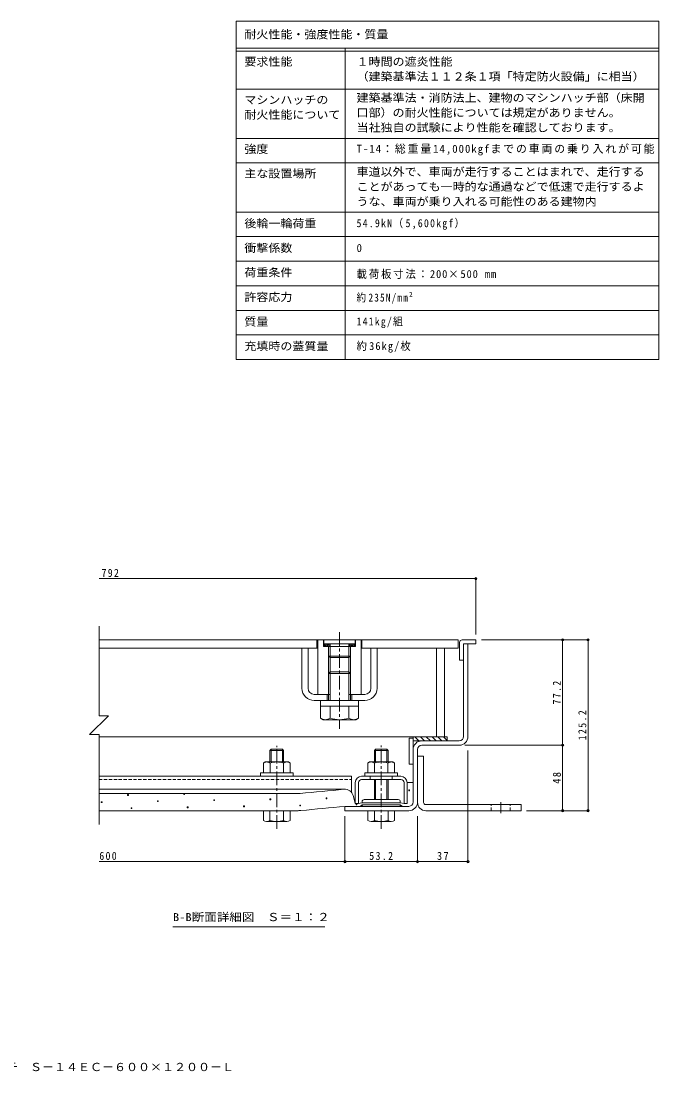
# Model space of a CAD drawing. Units: millimetres on the paper, enlarged 10 times, with parts at other scales. Extents: x -2423 to 2730, y -1962 to 1888.
# Drawn here: x 391 to 2730, y -1962 to 1888 of the extents above; entities that cross this region are included whole.
import ezdxf
from ezdxf.enums import TextEntityAlignment as Align

# ---------------------------------------------------------------- set-up
doc = ezdxf.new("R2010")
doc.units = ezdxf.units.MM
doc.header["$LTSCALE"] = 10
doc.header["$PDMODE"] = 32
doc.header["$PDSIZE"] = 8
doc.linetypes.add('CHAIN1', pattern=[8, 5, -1, 1, -1])
doc.linetypes.add('DASHED1', pattern=[1.8, 1.2, -0.6])
for name, color, linetype, lineweight in [('D-1', 3, 'Continuous', 9), ('D-3', 5, 'Continuous', 5), ('D-4', 4, 'Continuous', 9), ('D-5', 5, 'Continuous', 9), ('D-6', 6, 'Continuous', 9), ('D-7', 134, 'Continuous', 5), ('D-B', 2, 'Continuous', 9), ('D-F', 7, 'Continuous', 9), ('F-5_F-5ﾚｲﾔ', 7, 'Continuous', 9), ('F-F_F-Fﾚｲﾔ', 2, 'Continuous', 9)]:
    doc.layers.add(name, color=color, linetype=linetype, lineweight=lineweight)
doc.styles.add('ＭＳ ゴシック', font='')
doc.styles.get('ＭＳ ゴシック').set_extended_font_data('MS Gothic')

msp = doc.modelspace()

# ---------------------------------------------------------------- linework, layer by layer
at = {"layer": 'D-1'}
for p, q in [((1844.66, -804.92), (1867.16, -804.92)), ((1844.66, -974.92), (1844.66, -804.92)), ((1867.16, -975.03), (1867.16, -804.92)), ((1874.66, -982.42), (2224.66, -982.42)), ((2224.66, -982.42), (2224.66, -1004.92)), ((1874.66, -1004.92), (2224.66, -1004.92))]:
    msp.add_line(p, q, dxfattribs=at)
at = {"layer": 'D-1', "linetype": 'DASHED1'}
for p, q in [((2114.66, -1004.92), (2114.66, -982.42)), ((2184.66, -1004.92), (2184.66, -982.42))]:
    msp.add_line(p, q, dxfattribs=at)
at = {"layer": 'D-1', "linetype": 'CHAIN1'}
msp.add_line((2149.66, -1013.66), (2149.66, -974.21), dxfattribs=at)
at = {"layer": 'D-1'}
for radius, start in [(30, 180), (7.5, 180.83382)]:
    msp.add_arc((1874.66, -974.92), radius, start, 270, dxfattribs=at)
at = {"layer": 'D-3', "color": 4, "lineweight": 9}
for p, q in [((2008.66, -378.92), (2058.66, -378.92)), ((1998.66, -388.92), (1998.66, -453.92)), ((2013.66, -393.92), (2013.66, -453.92)), ((1998.66, -453.92), (2013.66, -453.92))]:
    msp.add_line(p, q, dxfattribs=at)
at = {"layer": 'D-3', "color": 2, "lineweight": 9}
for p, q in [((2013.66, -393.92), (2029.66, -393.92)), ((2013.66, -732.92), (2013.66, -393.92)), ((2029.66, -732.92), (2029.66, -393.92)), ((1997.66, -748.92), (1860.66, -748.92)), ((1860.66, -764.92), (1997.66, -764.92)), ((1828.66, -972.92), (1828.66, -780.92)), ((1844.66, -780.92), (1844.66, -972.92)), ((1578.66, -1004.92), (1578.66, -988.92)), ((1812.66, -988.92), (1578.66, -988.92)), ((1578.66, -1004.92), (1812.66, -1004.92))]:
    msp.add_line(p, q, dxfattribs=at)
at = {"layer": 'D-3', "linetype": 'CHAIN1'}
for p, q in [((1328.66, -1071.86), (1328.66, -767.75)), ((1711.66, -1071.86), (1711.66, -766.2))]:
    msp.add_line(p, q, dxfattribs=at)
at = {"layer": 'D-3', "color": 6, "lineweight": 9}
for p, q in [((1813.66, -738.92), (1828.66, -738.92)), ((1813.66, -738.92), (1813.66, -833.92)), ((1828.66, -738.92), (1828.66, -833.92)), ((1813.66, -833.92), (1828.66, -833.92))]:
    msp.add_line(p, q, dxfattribs=at)
at = {"layer": 'D-3'}
for p, q in [((1307.72, -779.92), (1303.66, -783.98)), ((1303.66, -783.98), (1303.66, -807.42)), ((1303.66, -783.98), (1353.66, -783.98)), ((1303.66, -783.98), (1303.66, -826.42)), ((1307.72, -779.92), (1349.6, -779.92)), ((1307.72, -826.42), (1307.72, -779.92)), ((1349.6, -779.92), (1353.66, -783.98)), ((1349.6, -826.42), (1349.6, -779.92)), ((1353.66, -826.42), (1353.66, -783.98)), ((1690.72, -779.92), (1686.66, -783.98)), ((1736.66, -783.98), (1686.66, -783.98)), ((1686.66, -826.42), (1686.66, -783.98)), ((1732.6, -779.92), (1690.72, -779.92)), ((1690.72, -826.42), (1690.72, -779.92)), ((1732.6, -779.92), (1736.66, -783.98)), ((1732.6, -826.42), (1732.6, -779.92)), ((1736.66, -783.98), (1736.66, -826.42)), ((1686.66, -963.92), (1686.66, -890.42)), ((1690.72, -963.92), (1690.72, -890.42)), ((1732.6, -963.92), (1732.6, -890.42)), ((1736.66, -890.42), (1736.66, -963.92)), ((1279.66, -1004.92), (1377.66, -1004.92)), ((1279.66, -1040.45), (1279.66, -1004.92)), ((1303.66, -1040.45), (1303.66, -1004.92)), ((1353.66, -1040.45), (1353.66, -1004.92)), ((1377.66, -1040.45), (1377.66, -1004.92)), ((1662.66, -1040.45), (1662.66, -1004.92)), ((1760.66, -1004.92), (1662.66, -1004.92)), ((1686.66, -1040.45), (1686.66, -1004.92)), ((1736.66, -1040.45), (1736.66, -1004.92)), ((1760.66, -1040.45), (1760.66, -1004.92)), ((1365.66, -1044.92), (1291.66, -1044.92)), ((1748.66, -1044.92), (1674.66, -1044.92))]:
    msp.add_line(p, q, dxfattribs=at)
at = {"layer": 'D-3', "color": 4, "lineweight": 9}
msp.add_lwpolyline([(2058.66, -378.92), (2058.66, -393.92), (2013.66, -393.92)], dxfattribs=at)
msp.add_arc((2008.66, -388.92), 10, 90, 180, dxfattribs=at)
at = {"layer": 'D-3', "color": 2, "lineweight": 9}
for centre, radius, start, end in [((1860.66, -780.92), 32, 90, 180), ((1860.66, -780.92), 16, 90, 180), ((1997.66, -732.92), 16, 270, 0), ((1997.66, -732.92), 32, 270, 0), ((1812.66, -972.92), 32, 270, 0), ((1812.66, -972.92), 16, 270, 0)]:
    msp.add_arc(centre, radius, start, end, dxfattribs=at)
at = {"layer": 'D-3'}
for centre, radius, start, end in [((1291.66, -1026.6), 18.33, 229.1022, 310.89809), ((1328.66, -972.85), 72.08, 249.70546, 290.29454), ((1365.66, -1026.6), 18.33, 229.10191, 310.8978), ((1674.66, -1026.6), 18.33, 229.1022, 310.89809), ((1711.66, -972.85), 72.08, 249.70546, 290.29454), ((1748.66, -1026.6), 18.33, 229.10191, 310.8978)]:
    msp.add_arc(centre, radius, start, end, dxfattribs=at)
at = {"layer": 'D-4'}
for p, q in [((1806.66, -901.57), (1828.66, -901.57)), ((1806.66, -977.67), (1806.66, -901.92)), ((1828.66, -972.92), (1828.66, -901.57)), ((1578.6, -926.28), (677.12, -926.28)), ((677.12, -942.42), (1400.32, -942.42)), ((1616.66, -977.67), (1608.71, -949.14)), ((1578.66, -988.92), (1634.18, -988.92)), ((1617.91, -978.92), (1616.66, -977.67)), ((1626.91, -978.92), (1617.91, -978.92)), ((1641.66, -976.42), (1626.91, -978.92)), ((1641.66, -983.92), (1634.18, -988.92)), ((1781.66, -976.42), (1641.66, -976.42)), ((1641.66, -983.92), (1781.66, -983.92)), ((1781.66, -983.92), (1789.14, -988.92)), ((1812.66, -988.92), (1789.14, -988.92)), ((1403.19, -1004.92), (677.12, -1004.92))]:
    msp.add_line(p, q, dxfattribs=at)
at = {"layer": 'D-4', "color": 134, "lineweight": 5}
for p, q in [((1641.66, -971.42), (1641.66, -976.42)), ((1641.66, -976.42), (1781.66, -976.42)), ((1641.66, -983.92), (1781.66, -983.92)), ((1641.66, -986.42), (1641.66, -983.92)), ((1779.16, -988.92), (1644.16, -988.92)), ((1774.16, -963.92), (1649.16, -963.92)), ((1781.66, -971.42), (1781.66, -976.42)), ((1781.66, -986.42), (1781.66, -983.92))]:
    msp.add_line(p, q, dxfattribs=at)
at = {"layer": 'D-4', "color": 2}
for points in [[(781.77, -949.16), (781.77, -946.16), (784.77, -946.16), (784.77, -949.16)], [(987.89, -945.69), (987.89, -942.69), (990.89, -942.69), (990.89, -945.69)], [(1303.55, -964.64), (1303.55, -961.63), (1306.55, -961.63), (1306.55, -964.64)], [(1509.68, -961.17), (1509.68, -958.17), (1512.68, -958.17), (1512.68, -961.17)], [(1812.4, -931.82), (1812.4, -928.82), (1815.4, -928.82), (1815.4, -931.82)], [(685.18, -975.04), (685.18, -972.04), (688.18, -972.04), (688.18, -975.04)], [(794.71, -997.45), (794.71, -994.45), (797.71, -994.45), (797.71, -997.45)], [(891.3, -971.57), (891.3, -968.57), (894.3, -968.57), (894.3, -971.57)], [(1000.84, -993.98), (1000.84, -990.98), (1003.84, -990.98), (1003.84, -993.98)], [(1097.43, -968.1), (1097.43, -965.1), (1100.43, -965.1), (1100.43, -968.1)], [(1206.96, -990.52), (1206.96, -987.52), (1209.96, -987.52), (1209.96, -990.52)], [(1413.09, -987.05), (1413.09, -984.05), (1416.09, -984.05), (1416.09, -987.05)], [(1619.21, -983.58), (1619.21, -980.58), (1622.21, -980.58), (1622.21, -983.58)]]:
    msp.add_lwpolyline(points, close=True, dxfattribs=at)
at = {"layer": 'D-4'}
msp.add_lwpolyline([(1781.66, -976.42), (1796.41, -978.92), (1805.41, -978.92), (1806.66, -977.67)], dxfattribs=at)
for centre, radius, start, end in [((1400.32, -792.42), 150, 270, 275.2529), ((-921.34, 24460.04), 25508.96, 275.2529, 275.61726), ((1578.6, -957.53), 31.25, 15.57156, 95.61726), ((-921.34, 24460.04), 25571.46, 275.24643, 275.6105), ((1812.66, -972.92), 16, 270, 0), ((1403.19, -854.92), 150, 270, 275.24643)]:
    msp.add_arc(centre, radius, start, end, dxfattribs=at)
at = {"layer": 'D-4', "color": 134, "lineweight": 5}
for centre, radius, start, end in [((1649.16, -971.42), 7.5, 90, 180), ((1644.16, -986.42), 2.5, 180, 270), ((1774.16, -971.42), 7.5, 0, 90), ((1779.16, -986.42), 2.5, 270, 0)]:
    msp.add_arc(centre, radius, start, end, dxfattribs=at)
at = {"layer": 'D-5', "color": 3}
for p, q in [((1993.66, -378.92), (677.12, -378.92)), ((1476.16, -378.92), (1476.16, -408.92)), ((1641.16, -378.92), (1641.16, -408.92)), ((1993.66, -378.92), (1993.66, -408.92)), ((677.12, -408.92), (1478.66, -408.92)), ((1638.66, -408.92), (1993.66, -408.92))]:
    msp.add_line(p, q, dxfattribs=at)
at = {"layer": 'D-5', "color": 2}
for p, q in [((1478.66, -378.92), (1478.66, -578.92)), ((1638.66, -378.92), (1478.66, -378.92)), ((1499.91, -380.17), (1498.66, -378.92)), ((1499.91, -380.17), (1499.91, -403.92)), ((1617.41, -380.17), (1618.66, -378.92)), ((1617.41, -380.17), (1617.41, -403.92)), ((1638.66, -378.92), (1638.66, -578.92)), ((1478.66, -408.92), (677.12, -408.92)), ((1499.91, -403.92), (1617.41, -403.92)), ((1518.66, -403.92), (1518.66, -578.92)), ((1524.07, -403.92), (1524.07, -578.92)), ((1593.24, -403.92), (1593.24, -578.92)), ((1598.66, -403.92), (1598.66, -578.92)), ((1913.66, -408.92), (1638.66, -408.92)), ((1913.66, -733.92), (1913.66, -408.92)), ((1478.66, -578.92), (1524.07, -578.92)), ((1593.24, -578.92), (1638.66, -578.92)), ((1913.66, -733.92), (677.12, -733.92))]:
    msp.add_line(p, q, dxfattribs=at)
at = {"layer": 'D-5', "color": 4}
for p, q in [((1501.16, -378.92), (1501.16, -393.92)), ((1501.16, -393.92), (1616.16, -393.92)), ((1518.66, -403.92), (1518.66, -438.51)), ((1598.66, -403.92), (1518.66, -403.92)), ((1524.07, -403.92), (1524.07, -443.92)), ((1524.91, -393.92), (1524.91, -403.92)), ((1592.41, -393.92), (1592.41, -403.92)), ((1593.24, -403.92), (1593.24, -443.92)), ((1598.66, -403.92), (1598.66, -438.51)), ((1593.24, -443.92), (1524.07, -443.92)), ((1593.24, -443.92), (1598.66, -438.51))]:
    msp.add_line(p, q, dxfattribs=at)
at = {"layer": 'D-5', "color": 2, "linetype": 'CHAIN1'}
msp.add_line((1558.66, -351.25), (1558.66, -704.55), dxfattribs=at)
at = {"layer": 'D-5', "lineweight": 5}
for p, q in [((1443.65, -408.92), (1421.15, -408.92)), ((1421.15, -556.42), (1421.15, -408.92)), ((1443.65, -556.42), (1443.65, -408.92)), ((1673.66, -408.92), (1696.16, -408.92)), ((1673.66, -556.42), (1673.66, -408.92)), ((1696.16, -556.42), (1696.16, -408.92)), ((1913.66, -408.92), (1943.66, -408.92)), ((1913.66, -408.92), (1913.66, -733.92)), ((1943.66, -408.92), (1943.66, -733.92)), ((1524.07, -496.42), (1518.66, -501.84)), ((1524.07, -496.42), (1593.24, -496.42)), ((1524.07, -601.42), (1524.07, -496.42)), ((1593.24, -601.42), (1593.24, -496.42)), ((1518.66, -601.42), (1518.66, -501.84)), ((1598.66, -601.42), (1598.66, -501.84)), ((1466.15, -578.92), (1518.66, -578.92)), ((1651.16, -601.42), (1466.15, -601.42)), ((1513.66, -601.42), (1513.66, -578.92)), ((1651.16, -578.92), (1598.66, -578.92)), ((1603.66, -601.42), (1603.66, -578.92)), ((1524.01, -666.06), (1524.01, -621.42)), ((1593.3, -666.06), (1593.3, -621.42)), ((1627.94, -666.06), (1627.94, -621.42)), ((1498.66, -671.42), (1489.37, -666.06)), ((1498.66, -671.42), (1618.66, -671.42)), ((1618.66, -671.42), (1627.94, -666.06)), ((1913.66, -733.92), (1943.66, -733.92))]:
    msp.add_line(p, q, dxfattribs=at)
at = {"layer": 'D-5', "color": 6}
for p, q in [((1503.66, -393.92), (1613.66, -393.92)), ((1503.66, -398.61), (1508.34, -393.92)), ((1505.42, -403.92), (1515.42, -393.92)), ((1512.49, -403.92), (1522.49, -393.92)), ((1519.56, -403.92), (1524.91, -398.58)), ((1524.91, -393.92), (1524.91, -403.92)), ((1592.41, -393.92), (1592.41, -403.92)), ((1592.41, -401.79), (1600.27, -393.92)), ((1592.41, -394.72), (1593.2, -393.92)), ((1597.34, -403.92), (1607.34, -393.92)), ((1604.41, -403.92), (1613.66, -394.68)), ((1611.48, -403.92), (1613.66, -401.75)), ((1613.66, -393.92), (1613.66, -403.92))]:
    msp.add_line(p, q, dxfattribs=at)
at = {"layer": 'D-5', "color": 134, "lineweight": 5}
for p, q in [((1488.66, -601.42), (1628.66, -601.42)), ((1628.66, -601.42), (1628.66, -621.42))]:
    msp.add_line(p, q, dxfattribs=at)
at = {"layer": 'D-5', "color": 7}
msp.add_line((1505.48, -1430.78), (947.98, -1430.78), dxfattribs=at)
at = {"layer": 'D-5', "color": 4}
for points in [[(1501.16, -378.92), (1616.16, -378.92), (1616.16, -393.92)], [(1598.66, -438.51), (1518.66, -438.51), (1524.07, -443.92)]]:
    msp.add_lwpolyline(points, dxfattribs=at)
at = {"layer": 'D-5', "color": 6}
msp.add_lwpolyline([(1503.66, -393.92), (1503.66, -403.92), (1613.66, -403.92)], dxfattribs=at)
at = {"layer": 'D-5', "lineweight": 5}
for points in [[(1518.66, -501.84), (1598.66, -501.84), (1593.24, -496.42)], [(1627.94, -621.42), (1489.37, -621.42), (1489.37, -666.06)]]:
    msp.add_lwpolyline(points, dxfattribs=at)
at = {"layer": 'D-5', "color": 134, "lineweight": 5}
msp.add_lwpolyline([(1488.66, -601.42), (1488.66, -621.42), (1628.66, -621.42)], dxfattribs=at)
at = {"layer": 'D-5', "lineweight": 5}
for centre, radius, start, end in [((1466.15, -556.42), 45, 180, 270), ((1466.15, -556.42), 22.5, 180, 270), ((1651.16, -556.42), 22.5, 270, 0), ((1651.16, -556.42), 45, 270, 0), ((1509.82, -630.65), 40.89, 240, 265.61574), ((1505.61, -637.26), 34.18, 271.81354, 302.57069), ((1558.66, -556.78), 114.64, 252.41203, 287.58795), ((1611.7, -637.26), 34.18, 237.42929, 268.18645), ((1607.49, -630.65), 40.89, 274.38425, 299.99998)]:
    msp.add_arc(centre, radius, start, end, dxfattribs=at)
at = {"layer": 'D-6'}
for p, q in [((1828.66, -748.92), (1828.66, -733.92)), ((1953.66, -733.92), (1828.66, -733.92)), ((1953.66, -748.92), (1828.66, -748.92)), ((1849.35, -748.92), (1834.35, -733.92)), ((1870.56, -748.92), (1855.56, -733.92)), ((1891.78, -748.92), (1876.78, -733.92)), ((1912.99, -748.92), (1897.99, -733.92)), ((1934.2, -748.92), (1919.2, -733.92)), ((1953.66, -747.16), (1940.41, -733.92)), ((1953.66, -748.92), (1953.66, -733.92))]:
    msp.add_line(p, q, dxfattribs=at)
at = {"layer": 'D-7'}
for p, q in [((1268.66, -866.42), (1268.66, -878.92)), ((1388.66, -866.42), (1268.66, -866.42)), ((1651.66, -866.42), (1651.66, -878.92)), ((1771.66, -866.42), (1651.66, -866.42))]:
    msp.add_line(p, q, dxfattribs=at)
for points in [[(1388.66, -866.42), (1388.66, -878.92), (1268.66, -878.92)], [(1771.66, -866.42), (1771.66, -878.92), (1651.66, -878.92)]]:
    msp.add_lwpolyline(points, dxfattribs=at)
at = {"layer": 'D-B'}
for p, q in [((1286.16, -826.42), (1371.16, -826.42)), ((1304.12, -830.22), (1304.12, -866.42)), ((1353.2, -830.22), (1353.2, -866.42)), ((1377.73, -830.22), (1371.16, -826.42)), ((1377.73, -830.22), (1377.73, -866.42)), ((1669.16, -826.42), (1754.16, -826.42)), ((1687.12, -830.22), (1687.12, -866.42)), ((1736.2, -830.22), (1736.2, -866.42)), ((1760.73, -830.22), (1754.16, -826.42)), ((1760.73, -830.22), (1760.73, -866.42))]:
    msp.add_line(p, q, dxfattribs=at)
at = {"layer": 'D-B', "color": 7}
for p, q in [((677.12, -878.92), (1602.6, -878.92)), ((1602.6, -937.51), (1602.6, -878.92)), ((1639.66, -878.92), (1783.66, -878.92)), ((1616.66, -977.67), (1616.66, -901.92)), ((1628.16, -977.67), (1628.16, -901.92)), ((1783.66, -890.42), (1639.66, -890.42)), ((1795.16, -977.67), (1795.16, -901.92)), ((1806.66, -977.67), (1806.66, -901.92)), ((1617.91, -978.92), (1616.66, -977.67)), ((1626.91, -978.92), (1617.91, -978.92)), ((1626.91, -978.92), (1628.16, -977.67)), ((1796.41, -978.92), (1795.16, -977.67)), ((1805.41, -978.92), (1796.41, -978.92)), ((1805.41, -978.92), (1806.66, -977.67))]:
    msp.add_line(p, q, dxfattribs=at)
at = {"layer": 'D-B', "color": 7, "linetype": 'DASHED1'}
for p, q in [((1671.66, -890.42), (1671.66, -878.92)), ((1751.66, -890.42), (1751.66, -878.92)), ((677.12, -890.42), (1602.6, -890.42))]:
    msp.add_line(p, q, dxfattribs=at)
at = {"layer": 'D-B'}
for points in [[(1286.16, -826.42), (1279.58, -830.22), (1279.58, -866.42), (1377.73, -866.42)], [(1669.16, -826.42), (1662.58, -830.22), (1662.58, -866.42), (1760.73, -866.42)]]:
    msp.add_lwpolyline(points, dxfattribs=at)
for centre, radius, start, end in [((1294.07, -855.31), 28.97, 94.3844, 120.00002), ((1291.09, -850.62), 24.21, 57.42751, 88.18785), ((1328.66, -907.63), 81.2, 72.4119, 107.58812), ((1366.23, -850.62), 24.21, 91.81216, 122.57251), ((1363.25, -855.31), 28.97, 60, 85.61562), ((1677.07, -855.31), 28.97, 94.3844, 120.00002), ((1674.09, -850.62), 24.21, 57.42751, 88.18785), ((1711.66, -907.63), 81.2, 72.4119, 107.58812), ((1749.23, -850.62), 24.21, 91.81216, 122.57251), ((1746.25, -855.31), 28.97, 60, 85.61562)]:
    msp.add_arc(centre, radius, start, end, dxfattribs=at)
at = {"layer": 'D-B', "color": 7}
for centre, radius, start, end in [((1639.66, -901.92), 23, 90, 180), ((1783.66, -901.92), 23, 0, 90), ((1639.66, -901.92), 11.5, 90, 180), ((1783.66, -901.92), 11.5, 0, 90)]:
    msp.add_arc(centre, radius, start, end, dxfattribs=at)
at = {"layer": 'D-F'}
for p, q in [((2058.66, -151.74), (2058.66, -358.92)), ((2058.66, -154.74), (677.12, -154.74)), ((677.12, -328.92), (677.12, -657.52)), ((2472.84, -378.92), (2078.66, -378.92)), ((2376.49, -378.92), (2376.49, -764.92)), ((2469.84, -378.92), (2469.84, -1004.93)), ((711.53, -657.52), (642.71, -726.33)), ((677.12, -657.52), (711.53, -657.52)), ((677.12, -726.33), (642.71, -726.33)), ((677.12, -726.33), (677.12, -1054.92)), ((2379.49, -764.92), (2017.66, -764.92)), ((2376.49, -764.92), (2376.49, -1004.93)), ((2029.66, -1194.64), (2029.66, -784.92)), ((1578.66, -1194.64), (1578.66, -1024.92)), ((1844.66, -1194.64), (1844.66, -1024.92)), ((2472.84, -1004.93), (2244.66, -1004.93)), ((1578.66, -1191.64), (677.12, -1191.64)), ((1844.66, -1191.64), (1578.66, -1191.64)), ((2029.66, -1191.64), (1844.66, -1191.64))]:
    msp.add_line(p, q, dxfattribs=at)
for p in [(2058.66, -154.74), (2376.49, -378.92), (2469.84, -378.92), (2376.49, -764.92), (2376.49, -1004.93), (2469.84, -1004.93), (1578.66, -1191.64), (1844.66, -1191.64), (2029.66, -1191.64)]:
    msp.add_point(p, dxfattribs=at)
at = {"layer": 'F-5_F-5ﾚｲﾔ'}
for p, q in [((2729.89, 1888.32), (2729.89, 648.32)), ((1179.89, 1458.32), (2729.89, 1458.32)), ((1179.89, 1368.32), (2729.89, 1368.32)), ((1179.89, 1188.32), (2729.89, 1188.32))]:
    msp.add_line(p, q, dxfattribs=at)
at = {"layer": 'F-F_F-Fﾚｲﾔ', "color": 7}
for p, q in [((1179.89, 1888.32), (1179.89, 648.32)), ((1179.89, 1888.32), (2729.89, 1888.32)), ((1179.89, 1788.32), (2729.89, 1788.32)), ((1179.89, 1778.32), (2729.89, 1778.32)), ((1579.89, 1788.32), (1579.89, 648.32)), ((1179.89, 1638.32), (2729.89, 1638.32)), ((1179.89, 1458.32), (2729.89, 1458.32)), ((1179.89, 1368.32), (2729.89, 1368.32)), ((1179.89, 1188.32), (2729.89, 1188.32)), ((1179.89, 1098.32), (2729.89, 1098.32)), ((1179.89, 1008.32), (2729.89, 1008.32)), ((2729.89, 918.32), (1179.89, 918.32)), ((2729.89, 828.32), (1179.89, 828.32)), ((2729.89, 738.32), (1179.89, 738.32)), ((2729.89, 648.32), (1179.89, 648.32))]:
    msp.add_line(p, q, dxfattribs=at)

# ---------------------------------------------------------------- texts
at = {"layer": 'D-5', "color": 2, "style": 'ＭＳ ゴシック', "width": 1.15}
msp.add_text('B-B断面詳細図\u3000Ｓ＝１：２', height=29.33, dxfattribs=at).set_placement((947.98, -1418.28), align=Align.BOTTOM_LEFT)
at = {"layer": 'D-F', "color": 2, "char_height": 29.33, "attachment_point": 7, "style": 'ＭＳ ゴシック'}
for s, insert in [('\\T1.27;\\W0.9;792', (686.38, -148.74)), ('\\T1.27;\\W0.9;600', (678.25, -1185.64)), ('\\T1.28;\\W0.9;53.2', (1667.91, -1185.64)), ('\\T1.27;\\W0.95;37', (1915.91, -1185.64))]:
    msp.add_mtext(s, dxfattribs=dict(at, insert=insert))
at = {"layer": 'D-F', "color": 2, "char_height": 29.33, "attachment_point": 7, "rotation": 90, "style": 'ＭＳ ゴシック'}
for s, insert in [('\\T1.28;\\W0.9;77.2', (2370.49, -615.67)), ('\\T1.28;\\W0.9;125.2', (2463.84, -746.93)), ('\\T1.27;\\W0.95;48', (2370.49, -906.18))]:
    msp.add_mtext(s, dxfattribs=dict(at, insert=insert))
at = {"layer": 'F-5_F-5ﾚｲﾔ', "color": 2, "style": 'ＭＳ ゴシック', "width": 1.1}
msp.add_text('スチール製\u3000ステンレス目地\u3000マシンハッチ\u3000Ｓ－１４ＥＣ－６００×１２００－Ｌ', height=29.33, dxfattribs=at).set_placement((-500.11, -1967.71), align=Align.BOTTOM_LEFT)
at = {"layer": 'F-F_F-Fﾚｲﾔ', "style": 'ＭＳ ゴシック', "width": 1.1}
for s, p in [('耐火性能・強度性能・質量', (1209.89, 1815.75)), ('要求性能', (1209.89, 1715.82)), ('１時間の遮炎性能', (1621.23, 1715.82)), ('（建築基準法１１２条１項「特定防火設備」に相当）', (1621.23, 1661.34)), ('建築基準法・消防法上、建物のマシンハッチ部（床開', (1621.23, 1583.36)), ('マシンハッチの', (1209.89, 1575.82)), ('耐火性能について', (1209.89, 1521.34)), ('口部）の耐火性能については規定がありません。', (1621.23, 1528.88)), ('当社独自の試験により性能を確認しております。', (1621.23, 1474.39)), ('強度', (1209.89, 1395.82)), ('主な設置場所', (1209.89, 1305.82)), ('車道以外で、車両が走行することはまれで、走行する', (1621.23, 1312.25)), ('ことがあっても一時的な通過などで低速で走行するよ', (1621.23, 1257.77)), ('うな、車両が乗り入れる可能性のある建物内', (1621.23, 1203.29)), ('後輪一輪荷重', (1209.89, 1123.32)), ('衝撃係数', (1209.89, 1033.32)), ('荷重条件', (1209.89, 943.32)), ('許容応力', (1209.89, 853.32)), ('質量', (1209.89, 763.32)), ('充填時の蓋質量', (1209.89, 673.32))]:
    msp.add_text(s, height=29.33, dxfattribs=at).set_placement(p, align=Align.BOTTOM_LEFT)
at = {"layer": 'F-F_F-Fﾚｲﾔ', "style": 'ＭＳ ゴシック'}
msp.add_text('0', height=29.33, dxfattribs=at).set_placement((1621.23, 1033.32), align=Align.BOTTOM_LEFT)
at = {"layer": 'F-F_F-Fﾚｲﾔ', "char_height": 29.33, "attachment_point": 7, "style": 'ＭＳ ゴシック'}
for s, insert in [('\\T1.17;T-14：総重量14,000kgfまでの車両の乗り入れが可能', (1621.23, 1395.82)), ('\\T1.25;\\W0.9;54.9kN（5,600kgf）', (1621.23, 1123.32)), ('\\T1.18;\\W0.95;載荷板寸法：200×500\\~mm', (1621.23, 943.32)), ('\\T1.25;\\W0.85;約235N/mm²', (1621.23, 853.32)), ('\\T1.24;\\W0.9;141kg/組', (1621.23, 763.32)), ('\\T1.21;\\W0.95;約36kg/枚', (1621.23, 673.32))]:
    msp.add_mtext(s, dxfattribs=dict(at, insert=insert))

doc.saveas('drawing.dxf')
